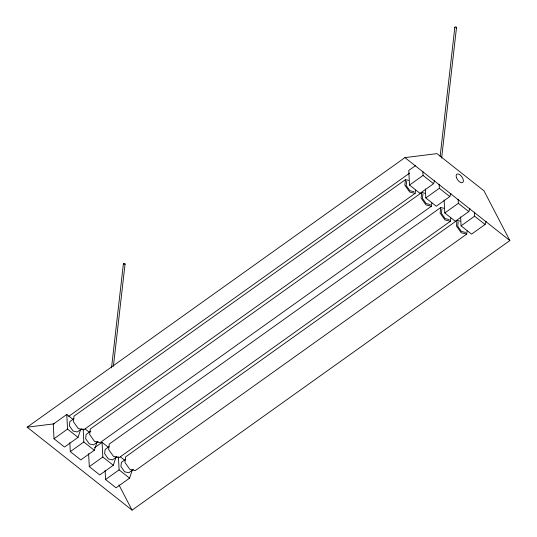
<?xml version="1.0" encoding="UTF-8"?>
<svg xmlns="http://www.w3.org/2000/svg" width="537" height="537" viewBox="0 0 537 537"><rect width="100%" height="100%" fill="white"/><g stroke="black" fill="none" stroke-linecap="round" stroke-linejoin="round"><path stroke-width="0.81" d="M111.521 367.872L123.362 263.962M113.408 366.281L125.054 264.036M408.603 180.385L405.475 179.633L404.844 185.171L409.691 192.011L415.161 193.327L415.524 190.165M406.643 181.284L406.16 185.487L409.838 190.682L413.993 191.675M424.881 193.26L421.753 192.508L421.122 198.039L425.969 204.886L431.446 206.201L431.802 203.04M422.921 194.159L422.444 198.354L426.123 203.557L430.278 204.55M440.139 156.294L454.819 27.447M441.642 158.032L456.51 27.521M443.877 208.275L440.749 207.524L440.118 213.061L444.965 219.908L450.436 221.217L450.798 218.056M441.917 209.175L441.441 213.377L445.113 218.572L449.274 219.573M460.155 221.15L457.027 220.398L456.396 225.936L461.243 232.776L466.72 234.092L467.083 230.93M458.195 222.05L457.719 226.252L461.397 231.447L465.552 232.44M73.28 419.598L66.789 414.47L53.257 424.123L54.009 438.756L64.494 447.046L78.026 437.393L80.664 429.452M69.83 442.689L70.293 451.63L80.778 459.92L94.304 450.268L97.204 441.528M88.618 453.644L89.29 466.653L99.768 474.943L113.3 465.284L116.2 456.551M105.104 470.58L105.567 479.521L116.052 487.811L129.585 478.158L132.216 470.217M415.537 165.618L408.771 170.444L409.523 185.077L420.008 193.367L433.54 183.714L434.594 180.533M425.344 189.011L425.807 197.952L436.286 206.242L449.818 196.589L450.872 193.407M444.126 199.965L444.797 212.967L455.282 221.257L468.814 211.605L469.868 208.43M460.618 216.901L461.082 225.842L471.567 234.132L485.092 224.479L486.146 221.298M27.145 427.19L404.932 157.616L436.937 153.622L483.971 190.81L509.855 240.576L132.068 510.15L27.145 427.19L54.23 423.814M68.696 416.383L409.664 173.089M405.475 179.633L74.019 416.148L73.388 421.679L78.234 428.526L83.712 429.842L415.161 193.327M73.851 418.753L69.844 421.612L69.36 425.814L73.039 431.01L77.194 432.003L81.872 428.667M54.009 438.756L67.541 429.103L66.789 414.47M409.523 185.077L423.055 175.424L422.847 171.357M421.753 192.508L90.303 429.023L89.672 434.554L94.512 441.401L99.989 442.716L431.446 206.201M90.8 431.151L86.121 434.487L85.645 438.689L89.323 443.884L93.478 444.878L98.157 441.542M70.293 451.63L83.826 441.978L83.154 428.969M425.807 197.952L439.333 188.299L439.125 184.231M94.619 447.67L102.064 442.36L108.555 447.496M440.749 207.524L109.293 444.039L108.662 449.576L113.508 456.416L118.986 457.732L450.436 221.217M109.125 446.643L105.118 449.503L104.634 453.705L108.313 458.9L112.468 459.9L117.147 456.557M89.29 466.653L102.815 456.994L102.064 442.36M444.797 212.967L458.329 203.315L458.121 199.247M457.027 220.398L125.577 456.913L124.946 462.444L129.786 469.291L135.264 470.607L466.72 234.092M125.403 459.518L121.396 462.377L120.919 466.579L124.597 471.775L128.752 472.768L133.431 469.432M105.567 479.521L119.1 469.868L118.429 456.859M461.082 225.842L474.607 216.189L474.399 212.122M404.932 157.616L509.855 240.576M423.055 175.424L433.54 183.714M439.333 188.299L449.818 196.589M458.329 203.315L468.814 211.605M474.607 216.189L485.092 224.479M85.014 428.882L89.558 432.473M120.288 456.772L124.832 460.363M67.541 429.103L78.026 437.393M83.826 441.978L94.304 450.268M102.815 456.994L113.3 465.284M119.1 469.868L129.585 478.158M118.932 484.898L132.068 510.15M123.792 264.533A0.846 0.638 6.5 0 1 123.51 263.607A0.846 0.638 6.5 0 1 124.745 263.539A0.846 0.638 6.5 0 1 124.812 264.479M455.067 27.911A0.846 0.638 6.5 0 1 455.061 27.011A0.846 0.638 6.5 0 1 456.255 27.065A0.846 0.638 6.5 0 1 456.269 27.964M456.43 177.559A5.095 2.604 54.5 0 0 462.699 182.513A5.095 2.604 54.5 0 0 460.142 174.995A5.095 2.604 54.5 0 0 456.43 177.559"/></g></svg>
